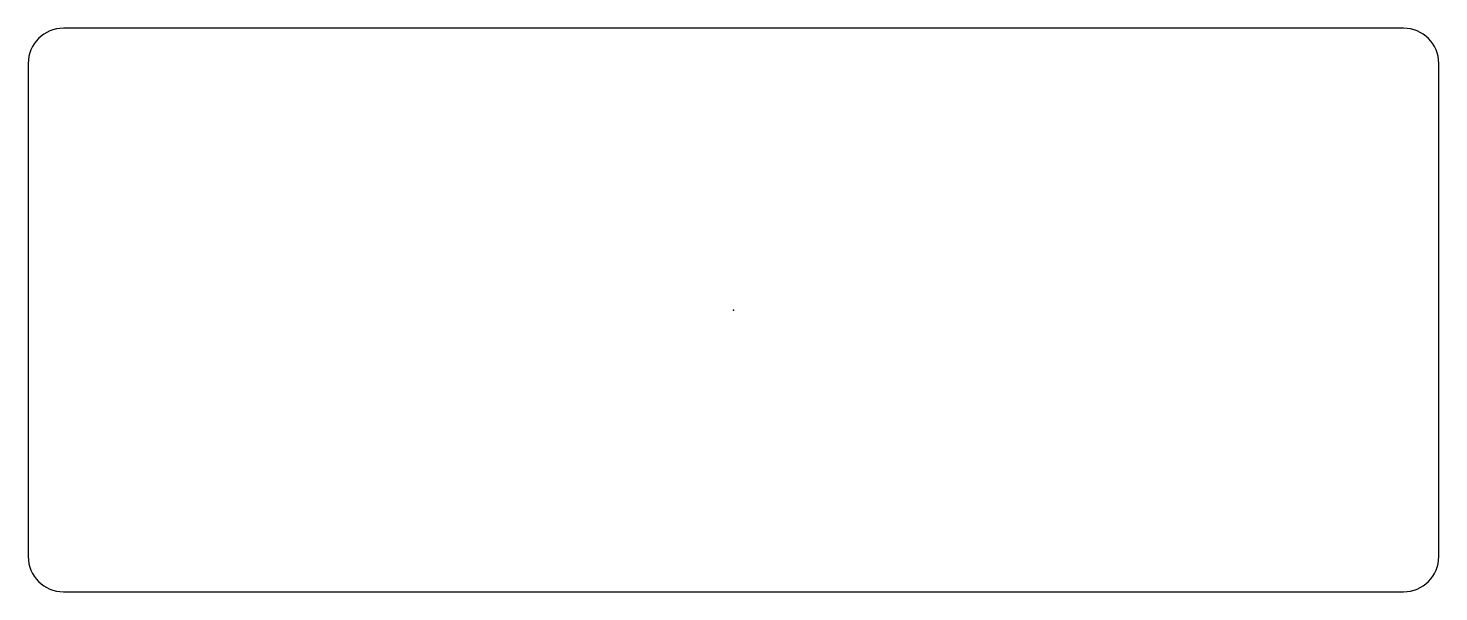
# Model space of a CAD drawing. Header units: centimetres. Extents: x -2 to 2, y -0.8 to 0.8.
import ezdxf

# ---------------------------------------------------------------- set-up
doc = ezdxf.new("R2010")
doc.units = ezdxf.units.CM
doc.header["$MEASUREMENT"] = 0
doc.layers.add('opjpcbnozzleplatev6 v2_Outline', color=7, linetype='Continuous')

msp = doc.modelspace()

# ---------------------------------------------------------------- linework, layer by layer
at = {"layer": 'opjpcbnozzleplatev6 v2_Outline'}
for p, q in [((1.9, 0.8, 0), (-1.9, 0.8, 0)), ((-2, 0.7, 0), (-2, -0.7, 0)), ((2, -0.7, 0), (2, 0.7, 0)), ((-1.9, -0.8, 0), (1.9, -0.8, 0))]:
    msp.add_line(p, q, dxfattribs=at)
for centre, start, end in [((1.9, 0.7, 0), 0, 90), ((-1.9, 0.7, 0), 90, 180), ((-1.9, -0.7, 0), 180, 270), ((1.9, -0.7, 0), 270, 0)]:
    msp.add_arc(centre, 0.1, start, end, dxfattribs=at)
msp.add_point((0, 0), dxfattribs=at)

doc.saveas('drawing.dxf')
